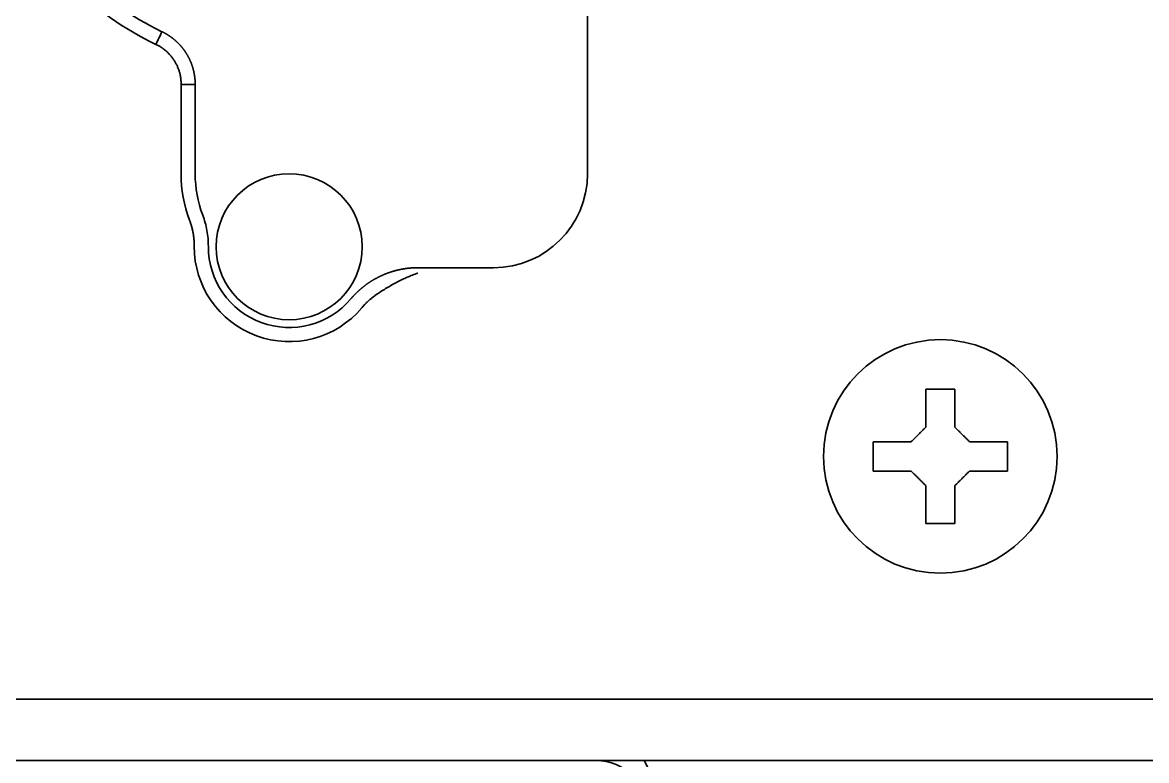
# Model space of a CAD drawing. Extents: x -760 to 4209, y 5795 to 10697.
# Drawn here: x 1874.92 to 1913.42, y 9544.92 to 9570.21 of the extents above; entities that cross this region are included whole.
import ezdxf

# ---------------------------------------------------------------- set-up
doc = ezdxf.new("R2010")
doc.units = 0
doc.header["$LTSCALE"] = 5
doc.layers.add('1', color=7, linetype='CONTINUOUS', true_color=0xffffff)

msp = doc.modelspace()

# ---------------------------------------------------------------- linework, layer by layer
at = {"layer": '1', "color": 7, "linetype": 'Continuous', "lineweight": 35}
for p, q in [((1894.272, 9565.022), (1894.272, 9579.022)), ((1880.355, 9565.022), (1880.355, 9568.086)), ((1880.838, 9568.086), (1880.838, 9565.022)), ((1888.464, 9561.804), (1891.055, 9561.804)), ((1904.055, 9555.34), (1904.055, 9555.84)), ((1908.655, 9555.84), (1908.655, 9555.34)), ((1904.055, 9554.84), (1904.055, 9555.34)), ((1908.655, 9555.34), (1908.655, 9554.84)), ((1915.056, 9547.022), (1856.055, 9547.022)), ((2708.055, 9544.922), (1852.055, 9544.922))]:
    msp.add_line(p, q, dxfattribs=at)
for centre, radius in [((1884.055, 9562.522), 2.5), ((1906.355, 9555.34), 4)]:
    msp.add_circle(centre, radius, dxfattribs=at)
for centre, radius, start, end in [((1884.055, 9579.022), 10.117, 205.5003, 244.4997), ((1884.055, 9579.022), 10.6, 205.5003, 244.4997), ((1884.855, 9565.022), 4.5, 180, 200.6344), ((1884.855, 9565.022), 4.017, 180, 200.6344), ((1891.055, 9565.022), 3.217, 270, 0), ((1884.055, 9562.522), 3.25, 179.7251, 319.876), ((1884.055, 9562.522), 2.767, 179.7251, 319.876), ((1894.555, 9543.122), 1.8, 0, 90), ((1893.563, 9543.522), 3, 2, 27.8184)]:
    msp.add_arc(centre, radius, start, end, dxfattribs=at)
for points, degree in [([(1879.492, 9569.454), (1879.561, 9569.6), (1879.63, 9569.745), (1879.699, 9569.89)], 3), ([(1880.355, 9568.086), (1880.358, 9568.524), (1879.89, 9569.268), (1879.492, 9569.454)], 2), ([(1880.355, 9568.086), (1880.838, 9568.086)], 1), ([(1880.805, 9562.537), (1880.808, 9563.002), (1880.644, 9563.436)], 2), ([(1887.061, 9560.897), (1886.77, 9560.702), (1886.54, 9560.427)], 2), ([(1905.855, 9556.34), (1905.855, 9556.394), (1905.855, 9556.502), (1905.855, 9556.663), (1905.855, 9556.822), (1905.855, 9556.978), (1905.855, 9557.13), (1905.855, 9557.286), (1905.855, 9557.452), (1905.855, 9557.576), (1905.855, 9557.64)], 3), ([(1905.855, 9557.64), (1906.022, 9557.64), (1906.355, 9557.64), (1906.688, 9557.64), (1906.855, 9557.64)], 3), ([(1905.355, 9555.84), (1905.379, 9555.863), (1905.426, 9555.911), (1905.498, 9555.982), (1905.569, 9556.054), (1905.64, 9556.125), (1905.712, 9556.196), (1905.783, 9556.268), (1905.831, 9556.316), (1905.855, 9556.34)], 3), ([(1906.855, 9556.34), (1906.881, 9556.313), (1906.932, 9556.262), (1907.006, 9556.189), (1907.078, 9556.117), (1907.148, 9556.047), (1907.217, 9555.977), (1907.286, 9555.909), (1907.332, 9555.863), (1907.355, 9555.84)], 3), ([(1907.355, 9555.84), (1907.409, 9555.84), (1907.517, 9555.84), (1907.679, 9555.84), (1907.838, 9555.84), (1907.993, 9555.84), (1908.145, 9555.84), (1908.301, 9555.84), (1908.468, 9555.84), (1908.591, 9555.84), (1908.655, 9555.84)], 3), ([(1905.355, 9554.84), (1905.301, 9554.84), (1905.193, 9554.84), (1905.031, 9554.84), (1904.872, 9554.84), (1904.717, 9554.84), (1904.565, 9554.84), (1904.408, 9554.84), (1904.242, 9554.84), (1904.119, 9554.84), (1904.055, 9554.84)], 3), ([(1905.855, 9554.34), (1905.829, 9554.366), (1905.778, 9554.417), (1905.704, 9554.491), (1905.632, 9554.562), (1905.562, 9554.632), (1905.493, 9554.702), (1905.424, 9554.77), (1905.378, 9554.817), (1905.355, 9554.84)], 3), ([(1907.355, 9554.84), (1907.331, 9554.816), (1907.284, 9554.768), (1907.212, 9554.697), (1907.141, 9554.626), (1907.07, 9554.554), (1906.998, 9554.483), (1906.927, 9554.411), (1906.879, 9554.363), (1906.855, 9554.34)], 3), ([(1906.855, 9554.34), (1906.855, 9554.285), (1906.855, 9554.177), (1906.855, 9554.016), (1906.855, 9553.857), (1906.855, 9553.701), (1906.855, 9553.55), (1906.855, 9553.393), (1906.855, 9553.227), (1906.855, 9553.103), (1906.855, 9553.04)], 3), ([(1906.855, 9553.04), (1906.688, 9553.04), (1906.355, 9553.04), (1906.022, 9553.04), (1905.855, 9553.04)], 3)]:
    msp.add_open_spline(points, degree=degree, dxfattribs=at)
for points, knots in [([(1879.699, 9569.89), (1879.706, 9569.887), (1879.72, 9569.88), (1879.741, 9569.869), (1879.762, 9569.859), (1879.783, 9569.848), (1879.804, 9569.836), (1879.824, 9569.825), (1879.844, 9569.813), (1879.865, 9569.801), (1879.885, 9569.789), (1879.904, 9569.777), (1879.924, 9569.764), (1879.944, 9569.751), (1879.963, 9569.738), (1879.983, 9569.725), (1880.002, 9569.712), (1880.021, 9569.698), (1880.04, 9569.684), (1880.058, 9569.67), (1880.077, 9569.655), (1880.095, 9569.641), (1880.113, 9569.626), (1880.131, 9569.611), (1880.149, 9569.595), (1880.167, 9569.58), (1880.184, 9569.564), (1880.201, 9569.548), (1880.218, 9569.532), (1880.235, 9569.516), (1880.252, 9569.5), (1880.268, 9569.483), (1880.285, 9569.466), (1880.301, 9569.449), (1880.317, 9569.432), (1880.332, 9569.414), (1880.348, 9569.397), (1880.363, 9569.379), (1880.378, 9569.361), (1880.393, 9569.343), (1880.407, 9569.325), (1880.422, 9569.306), (1880.436, 9569.288), (1880.45, 9569.269), (1880.464, 9569.25), (1880.477, 9569.231), (1880.491, 9569.211), (1880.504, 9569.192), (1880.517, 9569.172), (1880.529, 9569.153), (1880.542, 9569.133), (1880.554, 9569.113), (1880.566, 9569.092), (1880.577, 9569.072), (1880.589, 9569.052), (1880.6, 9569.031), (1880.611, 9569.01), (1880.622, 9568.989), (1880.632, 9568.969), (1880.642, 9568.947), (1880.652, 9568.926), (1880.662, 9568.905), (1880.672, 9568.883), (1880.681, 9568.862), (1880.69, 9568.84), (1880.699, 9568.818), (1880.707, 9568.797), (1880.715, 9568.775), (1880.723, 9568.753), (1880.731, 9568.73), (1880.738, 9568.708), (1880.745, 9568.686), (1880.752, 9568.664), (1880.759, 9568.641), (1880.765, 9568.619), (1880.771, 9568.596), (1880.777, 9568.573), (1880.783, 9568.55), (1880.788, 9568.528), (1880.793, 9568.505), (1880.798, 9568.482), (1880.803, 9568.459), (1880.807, 9568.436), (1880.811, 9568.413), (1880.814, 9568.389), (1880.818, 9568.366), (1880.821, 9568.343), (1880.824, 9568.32), (1880.826, 9568.296), (1880.829, 9568.273), (1880.831, 9568.25), (1880.833, 9568.226), (1880.834, 9568.203), (1880.835, 9568.18), (1880.836, 9568.156), (1880.837, 9568.133), (1880.837, 9568.109), (1880.838, 9568.094), (1880.838, 9568.086)], [0, 0, 0, 0, 0.010418, 0.020835, 0.031252, 0.04167, 0.052087, 0.062504, 0.072921, 0.083338, 0.093755, 0.104172, 0.114589, 0.125006, 0.135423, 0.145839, 0.156256, 0.166673, 0.177089, 0.187506, 0.197922, 0.208339, 0.218755, 0.229171, 0.239588, 0.250004, 0.26042, 0.270837, 0.281253, 0.291669, 0.302085, 0.312501, 0.322917, 0.333334, 0.34375, 0.354166, 0.364582, 0.374998, 0.385414, 0.39583, 0.406246, 0.416662, 0.427078, 0.437494, 0.44791, 0.458326, 0.468742, 0.479158, 0.489574, 0.49999, 0.510406, 0.520822, 0.531238, 0.541654, 0.55207, 0.562486, 0.572902, 0.583319, 0.593735, 0.604151, 0.614567, 0.624983, 0.6354, 0.645816, 0.656232, 0.666649, 0.677065, 0.687481, 0.697898, 0.708314, 0.718731, 0.729148, 0.739564, 0.749981, 0.760398, 0.770814, 0.781231, 0.791648, 0.802065, 0.812482, 0.822899, 0.833316, 0.843733, 0.854151, 0.864568, 0.874985, 0.885403, 0.89582, 0.906238, 0.916656, 0.927073, 0.937491, 0.947909, 0.958327, 0.968745, 0.979163, 0.989582, 1, 1, 1, 1]), ([(1881.095, 9563.606), (1881.159, 9563.435), (1881.208, 9563.259), (1881.273, 9562.9), (1881.288, 9562.717), (1881.288, 9562.535)], [0, 0, 0, 0, 0.5, 0.5, 1, 1, 1, 1]), ([(1886.171, 9560.738), (1886.177, 9560.745), (1886.189, 9560.759), (1886.207, 9560.78), (1886.224, 9560.8), (1886.243, 9560.82), (1886.261, 9560.84), (1886.28, 9560.86), (1886.298, 9560.88), (1886.317, 9560.899), (1886.336, 9560.919), (1886.355, 9560.938), (1886.375, 9560.957), (1886.394, 9560.976), (1886.414, 9560.995), (1886.434, 9561.013), (1886.454, 9561.031), (1886.475, 9561.049), (1886.495, 9561.067), (1886.516, 9561.085), (1886.536, 9561.103), (1886.557, 9561.12), (1886.578, 9561.137), (1886.599, 9561.154), (1886.621, 9561.171), (1886.642, 9561.188), (1886.664, 9561.204), (1886.686, 9561.22), (1886.708, 9561.236), (1886.73, 9561.252), (1886.752, 9561.268), (1886.775, 9561.283), (1886.797, 9561.298), (1886.82, 9561.313), (1886.843, 9561.328), (1886.865, 9561.343), (1886.889, 9561.357), (1886.912, 9561.371), (1886.935, 9561.385), (1886.958, 9561.399), (1886.982, 9561.413), (1887.006, 9561.426), (1887.03, 9561.439), (1887.054, 9561.452), (1887.078, 9561.465), (1887.102, 9561.477), (1887.126, 9561.489), (1887.15, 9561.501), (1887.175, 9561.513), (1887.199, 9561.525), (1887.224, 9561.536), (1887.249, 9561.547), (1887.274, 9561.558), (1887.299, 9561.569), (1887.324, 9561.579), (1887.349, 9561.59), (1887.374, 9561.6), (1887.4, 9561.609), (1887.425, 9561.619), (1887.451, 9561.628), (1887.476, 9561.637), (1887.502, 9561.646), (1887.528, 9561.655), (1887.554, 9561.663), (1887.58, 9561.671), (1887.606, 9561.679), (1887.632, 9561.687), (1887.658, 9561.694), (1887.684, 9561.701), (1887.711, 9561.708), (1887.737, 9561.715), (1887.763, 9561.721), (1887.79, 9561.728), (1887.816, 9561.734), (1887.843, 9561.739), (1887.869, 9561.745), (1887.896, 9561.75), (1887.923, 9561.755), (1887.95, 9561.76), (1887.976, 9561.765), (1888.003, 9561.769), (1888.03, 9561.773), (1888.057, 9561.777), (1888.084, 9561.78), (1888.111, 9561.784), (1888.138, 9561.787), (1888.165, 9561.789), (1888.192, 9561.792), (1888.219, 9561.794), (1888.246, 9561.796), (1888.273, 9561.798), (1888.301, 9561.8), (1888.328, 9561.801), (1888.355, 9561.802), (1888.382, 9561.803), (1888.409, 9561.804), (1888.436, 9561.804), (1888.455, 9561.804), (1888.464, 9561.804)], [0, 0, 0, 0, 0.010416, 0.020832, 0.031248, 0.041665, 0.052081, 0.062497, 0.072913, 0.083329, 0.093746, 0.104162, 0.114578, 0.124994, 0.13541, 0.145827, 0.156243, 0.166659, 0.177075, 0.187491, 0.197908, 0.208324, 0.21874, 0.229156, 0.239573, 0.249989, 0.260405, 0.270822, 0.281238, 0.291654, 0.302071, 0.312487, 0.322903, 0.33332, 0.343736, 0.354152, 0.364569, 0.374985, 0.385401, 0.395818, 0.406234, 0.416651, 0.427067, 0.437484, 0.4479, 0.458317, 0.468733, 0.47915, 0.489566, 0.499983, 0.510399, 0.520816, 0.531233, 0.541649, 0.552066, 0.562482, 0.572899, 0.583316, 0.593733, 0.604149, 0.614566, 0.624983, 0.635399, 0.645816, 0.656233, 0.66665, 0.677067, 0.687484, 0.697901, 0.708317, 0.718734, 0.729151, 0.739568, 0.749985, 0.760402, 0.770819, 0.781236, 0.791653, 0.802071, 0.812488, 0.822905, 0.833322, 0.843739, 0.854156, 0.864574, 0.874991, 0.885408, 0.895825, 0.906243, 0.91666, 0.927078, 0.937495, 0.947912, 0.95833, 0.968747, 0.979165, 0.989582, 1, 1, 1, 1]), ([(1887.062, 9560.897), (1887.118, 9560.934), (1887.174, 9560.971), (1887.287, 9561.044), (1887.344, 9561.079), (1887.458, 9561.148), (1887.516, 9561.181), (1887.631, 9561.247), (1887.747, 9561.31), (1887.864, 9561.369), (1887.982, 9561.426), (1888.041, 9561.453), (1888.16, 9561.504), (1888.22, 9561.528), (1888.309, 9561.563), (1888.339, 9561.574), (1888.385, 9561.59), (1888.4, 9561.596), (1888.422, 9561.604), (1888.43, 9561.606), (1888.439, 9561.61), (1888.442, 9561.611), (1888.445, 9561.612), (1888.447, 9561.612), (1888.448, 9561.613), (1888.453, 9561.614), (1888.456, 9561.615), (1888.46, 9561.617)], [0, 0, 0, 0, 0.125, 0.125, 0.25, 0.25, 0.375, 0.375, 0.5, 0.625, 0.625, 0.75, 0.75, 0.875, 0.875, 0.9375, 0.9375, 0.96875, 0.96875, 0.984375, 0.984375, 0.988281, 0.990234, 0.990234, 0.992187, 0.992187, 1, 1, 1, 1]), ([(1906.855, 9557.64), (1906.855, 9557.437), (1906.855, 9557.227), (1906.855, 9556.902), (1906.855, 9556.792), (1906.855, 9556.568), (1906.855, 9556.455), (1906.855, 9556.34)], [0, 0, 0, 0, 0.5, 0.5, 0.75, 0.75, 1, 1, 1, 1]), ([(1904.055, 9555.84), (1904.258, 9555.84), (1904.468, 9555.84), (1904.793, 9555.84), (1904.903, 9555.84), (1905.126, 9555.84), (1905.24, 9555.84), (1905.355, 9555.84)], [0, 0, 0, 0, 0.5, 0.5, 0.75, 0.75, 1, 1, 1, 1]), ([(1908.655, 9554.84), (1908.452, 9554.84), (1908.242, 9554.84), (1907.917, 9554.84), (1907.807, 9554.84), (1907.584, 9554.84), (1907.47, 9554.84), (1907.355, 9554.84)], [0, 0, 0, 0, 0.5, 0.5, 0.75, 0.75, 1, 1, 1, 1]), ([(1905.855, 9553.04), (1905.855, 9553.242), (1905.855, 9553.452), (1905.855, 9553.777), (1905.855, 9553.887), (1905.855, 9554.111), (1905.855, 9554.224), (1905.855, 9554.34)], [0, 0, 0, 0, 0.5, 0.5, 0.75, 0.75, 1, 1, 1, 1])]:
    msp.add_open_spline(points, degree=3, knots=knots, dxfattribs=at)

doc.saveas('drawing.dxf')
